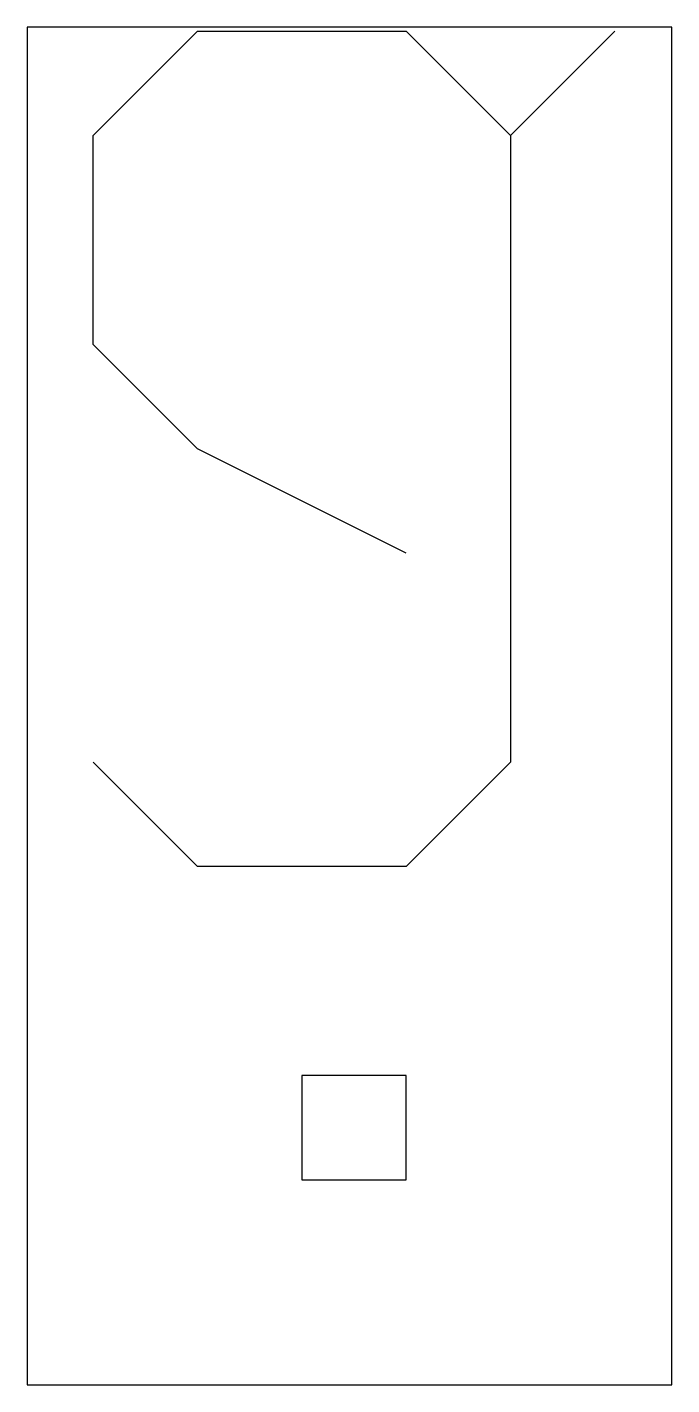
# Model space of a CAD drawing. Extents: x 0 to 19, y 0 to 40.
import ezdxf

# ---------------------------------------------------------------- set-up
doc = ezdxf.new("R2010")
doc.units = 0
doc.header["$MEASUREMENT"] = 0
doc.layers.get('0').update_dxf_attribs({"linetype": 'CONTINUOUS'})

msp = doc.modelspace()

# ---------------------------------------------------------------- linework, layer by layer
at = {"color": 0}
for p, q in [((1.944, 36.805), (5.021, 39.882)), ((5.021, 39.882), (11.175, 39.882)), ((11.175, 39.882), (14.252, 36.805)), ((14.252, 36.805), (17.329, 39.882)), ((17.329, 39.882), (14.252, 36.805)), ((1.944, 30.652), (1.944, 36.805)), ((14.252, 36.805), (14.252, 18.344)), ((5.021, 27.575), (1.944, 30.652)), ((11.175, 24.498), (5.021, 27.575)), ((5.021, 15.267), (1.944, 18.344)), ((14.252, 18.344), (11.175, 15.267)), ((11.175, 15.267), (5.021, 15.267)), ((8.098, 9.113), (8.098, 6.036)), ((11.175, 9.113), (8.098, 9.113)), ((11.175, 6.036), (11.175, 9.113)), ((8.098, 6.036), (11.175, 6.036))]:
    msp.add_line(p, q, dxfattribs=at)
at = {"linetype": 'CONTINUOUS'}
msp.add_lwpolyline([(0, 0), (19.011, 0), (19.011, 40), (0, 40)], close=True, dxfattribs=at)

doc.saveas('drawing.dxf')
